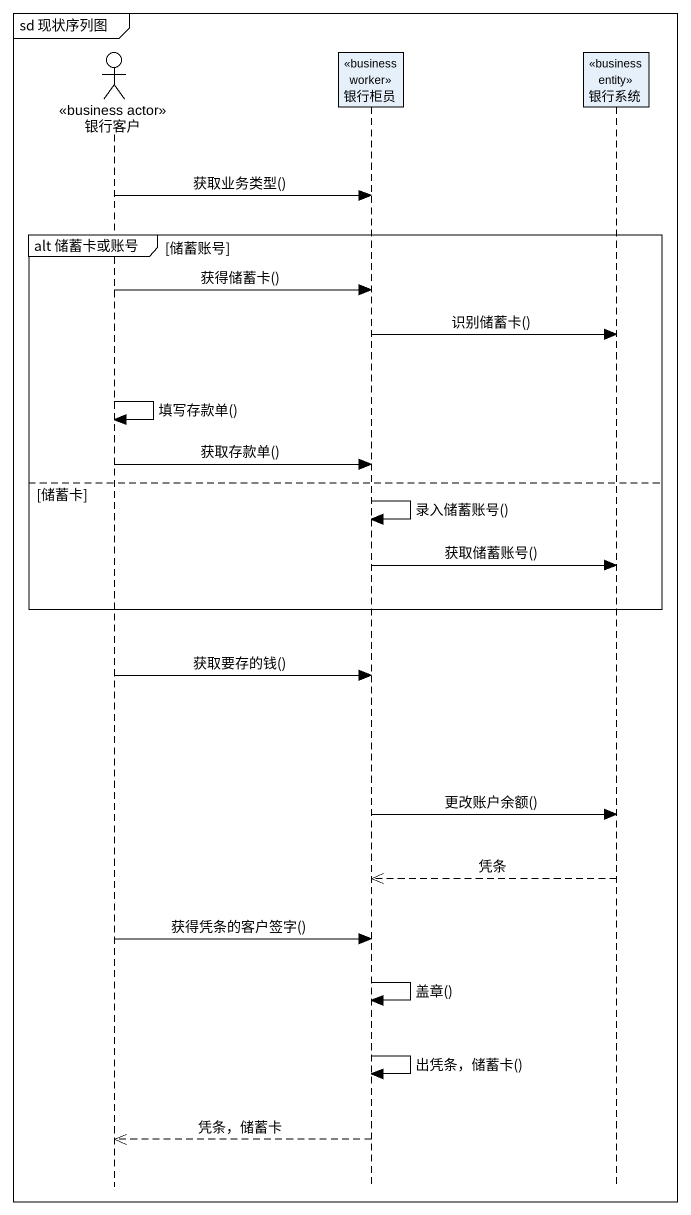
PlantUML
@startuml
mainframe sd 现状序列图
hide footbox
actor 银行客户 <<business actor>>
participant 银行柜员 <<business worker>>
participant 银行系统 <<business entity>>

银行客户 -> 银行柜员 : 获取业务类型()
group alt 储蓄卡或账号 [储蓄账号]
  银行客户 -> 银行柜员 : 获得储蓄卡()
  银行柜员 -> 银行系统 : 识别储蓄卡()
  银行客户 -> 银行客户 : 填写存款单()
  银行客户 -> 银行柜员 : 获取存款单()
else 储蓄卡
  银行柜员 -> 银行柜员 : 录入储蓄账号()
  银行柜员 -> 银行系统 : 获取储蓄账号()
end
银行客户 -> 银行柜员 : 获取要存的钱()
银行柜员 -> 银行系统 : 更改账户余额()
银行系统 -->> 银行柜员 : 凭条
银行客户 -> 银行柜员 : 获得凭条的客户签字()
银行柜员 -> 银行柜员 : 盖章()
银行柜员 -> 银行柜员 : 出凭条，储蓄卡()
银行柜员 -->> 银行客户 : 凭条，储蓄卡
@enduml
